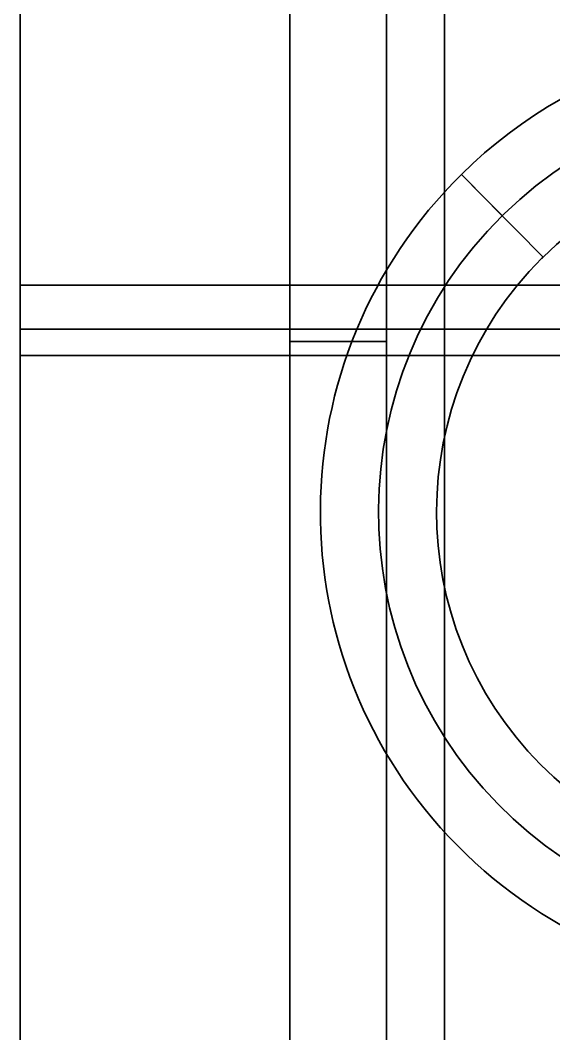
# Model space of a CAD drawing. Header units: millimetres. Extents: x -431 to 3717, y -325 to 2729.
# Drawn here: x 81.5 to 109.1, y 463.1 to 515.4 of the extents above; entities that cross this region are included whole.
import ezdxf

# ---------------------------------------------------------------- set-up
doc = ezdxf.new("R2010")
doc.units = ezdxf.units.MM

# ---------------------------------------------------------------- blocks, each defined once
blk = doc.blocks.new('Drawing View2')
at = {"color": 7, "linetype": 'Continuous', "lineweight": 35}
for p, q in [((-159.9, 163.711), (-159.9, 212)), ((-159.9, 161.441), (-159.9, 209.73)), ((-137.986, -1), (-137.986, 200.062)), ((-137.986, -1), (-137.986, 200.062)), ((-145.986, -270.172), (-145.986, 194.172)), ((-145.986, 194.172), (-145.986, 160.8)), ((-140.986, -1), (-140.986, 194.172)), ((-140.986, 194.172), (-140.986, 160.8)), ((-132.903, 165.159), (-137.121, 169.427)), ((-137.121, 169.427), (-135.012, 167.293)), ((-159.9, 160.08), (-159.9, 163.711)), ((-159.9, 161.441), (-159.9, 163.711)), ((-79.9, 163.711), (-159.9, 163.711)), ((-79.9, 161.441), (-159.9, 161.441)), ((-159.9, 160.08), (-159.9, 161.441)), ((-140.986, 160.8), (-145.986, 160.8)), ((-145.986, -236.8), (-145.986, 160.8)), ((-140.986, -236.8), (-140.986, 160.8)), ((-79.9, 160.08), (-159.9, 160.08)), ((-159.9, -236.08), (-159.9, 160.08)), ((-79.9, 160.08), (-159.9, 160.08)), ((-159.9, -236.08), (-159.9, 160.08))]:
    blk.add_line(p, q, dxfattribs=at)
for radius, start, end in [(24.5, 314.6585, 134.6585), (24.5, 314.6585, 134.6585), (21.5, 314.6585, 134.2993), (18.5, 314.9113, 134.6585), (24.5, 134.6585, 314.6585), (24.5, 134.6585, 314.6585), (21.5, 134.6585, 314.2993), (21.5, 134.2993, 134.6585), (18.5, 134.9113, 314.6585), (18.5, 134.6585, 134.9113)]:
    blk.add_arc((-119.9, 152), radius, start, end, dxfattribs=at)

msp = doc.modelspace()

# ---------------------------------------------------------------- block references
at = {"color": 7, "linetype": 'Continuous', "lineweight": 35}
msp.add_blockref('Drawing View2', (241.415, 338), dxfattribs=at)

doc.saveas('drawing.dxf')
